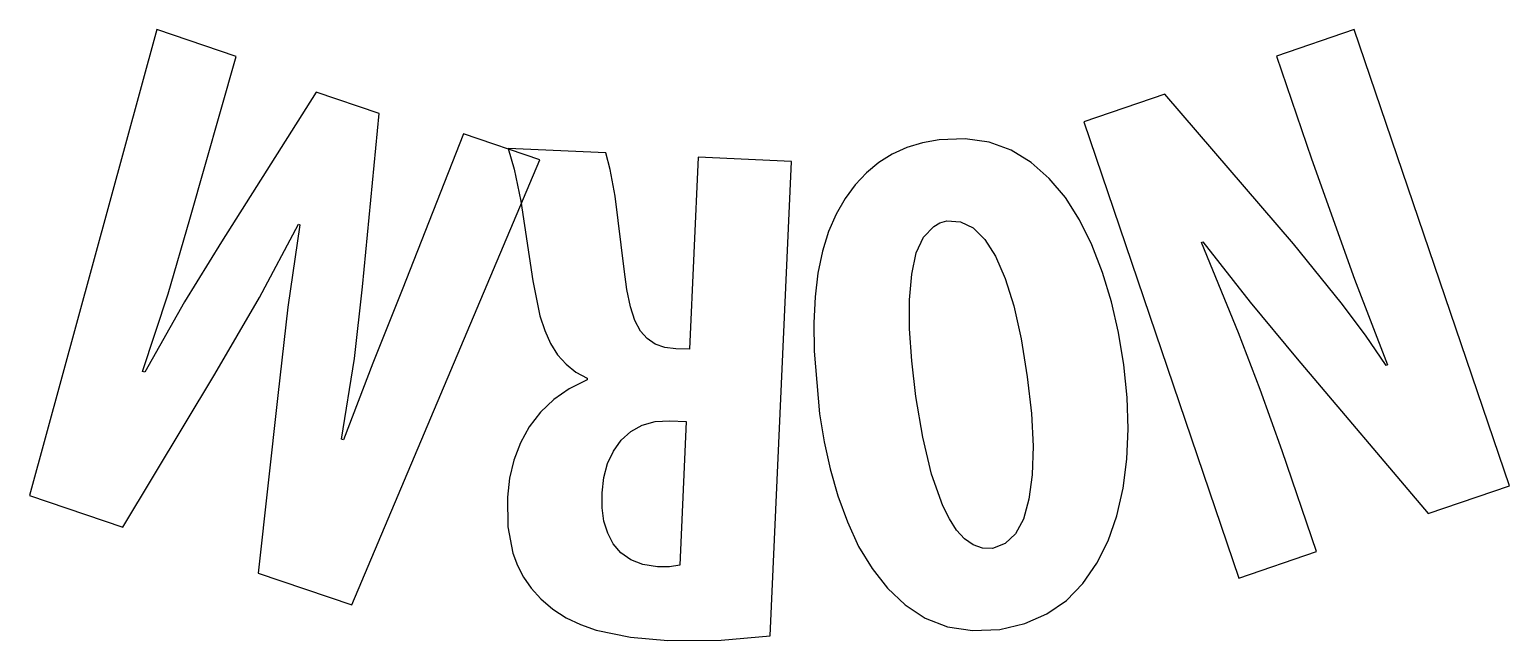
# Model space of a CAD drawing. Extents: x -29.55 to -21.95, y 124.11 to 127.25.
import ezdxf

# ---------------------------------------------------------------- set-up
doc = ezdxf.new("R2010")
doc.units = 0
doc.layers.add('LAYER_1', color=18, linetype='CONTINUOUS')

msp = doc.modelspace()

# ---------------------------------------------------------------- linework, layer by layer
at = {"layer": 'LAYER_1'}
for points in [[(-28.4927, 127.1067), (-28.8993, 127.245), (-29.5535, 124.8543), (-29.0739, 124.6912), (-28.6013, 125.4765), (-28.3723, 125.8706), (-28.1729, 126.2458), (-28.166, 126.2434), (-28.2272, 125.8198), (-28.2781, 125.3666), (-28.3789, 124.4548), (-27.8993, 124.2917), (-26.9324, 126.576), (-27.3251, 126.7096), (-27.6399, 125.9094), (-27.7903, 125.5329), (-27.9407, 125.139), (-27.9511, 125.1426), (-27.8853, 125.5569), (-27.8441, 125.9244), (-27.7586, 126.8144), (-28.0817, 126.9243), (-28.5682, 126.1552), (-28.7577, 125.8474), (-28.9624, 125.4865), (-28.9728, 125.4901), (-28.8413, 125.8894), (-28.73, 126.2723)], [(-23.1493, 127.1092), (-22.9697, 126.581), (-22.7486, 125.9636), (-22.579, 125.5236), (-22.586, 125.5212), (-22.6926, 125.6766), (-22.8168, 125.842), (-23.0624, 126.1462), (-23.7233, 126.914), (-24.1399, 126.7723), (-23.3433, 124.43), (-22.944, 124.5658), (-23.1201, 125.0836), (-23.2329, 125.3984), (-23.3454, 125.6889), (-23.534, 126.1525), (-23.5271, 126.1549), (-23.2841, 125.8469), (-23.0439, 125.5554), (-22.3701, 124.7611), (-21.9534, 124.9028), (-22.7501, 127.245)], [(-25.6403, 126.5689), (-26.1203, 126.5906), (-26.1647, 125.604), (-26.2345, 125.6071), (-26.2907, 125.6133), (-26.3398, 125.6304), (-26.3816, 125.6587), (-26.4162, 125.698), (-26.4446, 125.7514), (-26.4679, 125.8223), (-26.4862, 125.9104), (-26.4993, 126.0159), (-26.5459, 126.3897), (-26.5715, 126.5272), (-26.5938, 126.6119), (-27.0959, 126.6345), (-27.0641, 126.528), (-27.0304, 126.3642), (-26.9685, 125.9562), (-26.9331, 125.7759), (-26.908, 125.6999), (-26.8779, 125.6334), (-26.8417, 125.5759), (-26.7983, 125.527), (-26.7477, 125.4867), (-26.6899, 125.4551), (-26.6903, 125.4478), (-26.7815, 125.4018), (-26.8614, 125.3461), (-26.9299, 125.2808), (-26.9871, 125.2058), (-27.0327, 125.1234), (-27.0666, 125.0358), (-27.0888, 124.943), (-27.0993, 124.8451), (-27.0968, 124.6937), (-27.0714, 124.5575), (-27.0485, 124.4946), (-27.0171, 124.4346), (-26.9769, 124.3773), (-26.9282, 124.3229), (-26.8663, 124.2705), (-26.7982, 124.2264), (-26.7239, 124.1907), (-26.6433, 124.1632), (-26.4678, 124.1267), (-26.2761, 124.11), (-26.0011, 124.1105), (-25.7499, 124.134)], [(-24.57, 124.1656), (-24.442, 124.1961), (-24.3283, 124.2456), (-24.2289, 124.3143), (-24.1438, 124.4021), (-24.0725, 124.5056), (-24.0143, 124.6216), (-23.9694, 124.75), (-23.9376, 124.8907), (-23.9185, 125.0405), (-23.9116, 125.1959), (-23.9168, 125.3571), (-23.934, 125.5238), (-23.9614, 125.6903), (-23.9977, 125.8484), (-24.043, 125.9982), (-24.0972, 126.1395), (-24.1607, 126.2689), (-24.2339, 126.3827), (-24.3168, 126.4808), (-24.4093, 126.5633), (-24.5119, 126.6266), (-24.6248, 126.667), (-24.7481, 126.6846), (-24.8818, 126.6794), (-24.968, 126.6639), (-25.0484, 126.6393), (-25.1231, 126.6055), (-25.1921, 126.5625), (-25.2555, 126.5102), (-25.3131, 126.4488), (-25.365, 126.3782), (-25.4112, 126.2983), (-25.4505, 126.2084), (-25.4816, 126.1075), (-25.5045, 125.9957), (-25.5193, 125.8729), (-25.5258, 125.7392), (-25.5241, 125.5945), (-25.4962, 125.2722), (-25.4734, 125.1298), (-25.4421, 124.9901), (-25.4021, 124.8528), (-25.3536, 124.7182), (-25.2955, 124.5916), (-25.2266, 124.4783), (-25.1469, 124.3784), (-25.0565, 124.2918), (-24.9543, 124.2241), (-24.8391, 124.1804), (-24.711, 124.161)], [(-24.6087, 124.5823), (-24.6603, 124.5839), (-24.7082, 124.6001), (-24.7524, 124.6308), (-24.7928, 124.6761), (-24.8298, 124.7334), (-24.8635, 124.8003), (-24.9211, 124.9628), (-24.9667, 125.1535), (-25.0014, 125.3624), (-25.0229, 125.5444), (-25.0337, 125.7095), (-25.0337, 125.8577), (-25.023, 125.9891), (-24.9997, 126.0985), (-24.962, 126.1805), (-24.9098, 126.2352), (-24.8783, 126.2524), (-24.8432, 126.2627), (-24.773, 126.2587), (-24.7078, 126.2272), (-24.6477, 126.1682), (-24.5925, 126.0816), (-24.5428, 125.9677), (-24.499, 125.8267), (-24.4612, 125.6585), (-24.4293, 125.4632), (-24.4084, 125.2744), (-24.4001, 125.1067), (-24.4042, 124.9601), (-24.4208, 124.8347), (-24.4497, 124.7328), (-24.4906, 124.6567), (-24.5436, 124.6066)], [(-26.2146, 124.4963), (-26.2665, 124.4872), (-26.329, 124.4868), (-26.4035, 124.4999), (-26.4661, 124.524), (-26.5169, 124.5591), (-26.556, 124.605), (-26.5844, 124.66), (-26.6035, 124.722), (-26.6133, 124.7911), (-26.6136, 124.8673), (-26.6042, 124.9465), (-26.5846, 125.0179), (-26.5547, 125.0815), (-26.5145, 125.1373), (-26.465, 125.1825), (-26.4071, 125.2143), (-26.3407, 125.2328), (-26.2658, 125.2378), (-26.1814, 125.234)]]:
    msp.add_lwpolyline(points, close=True, dxfattribs=at)

doc.saveas('drawing.dxf')
